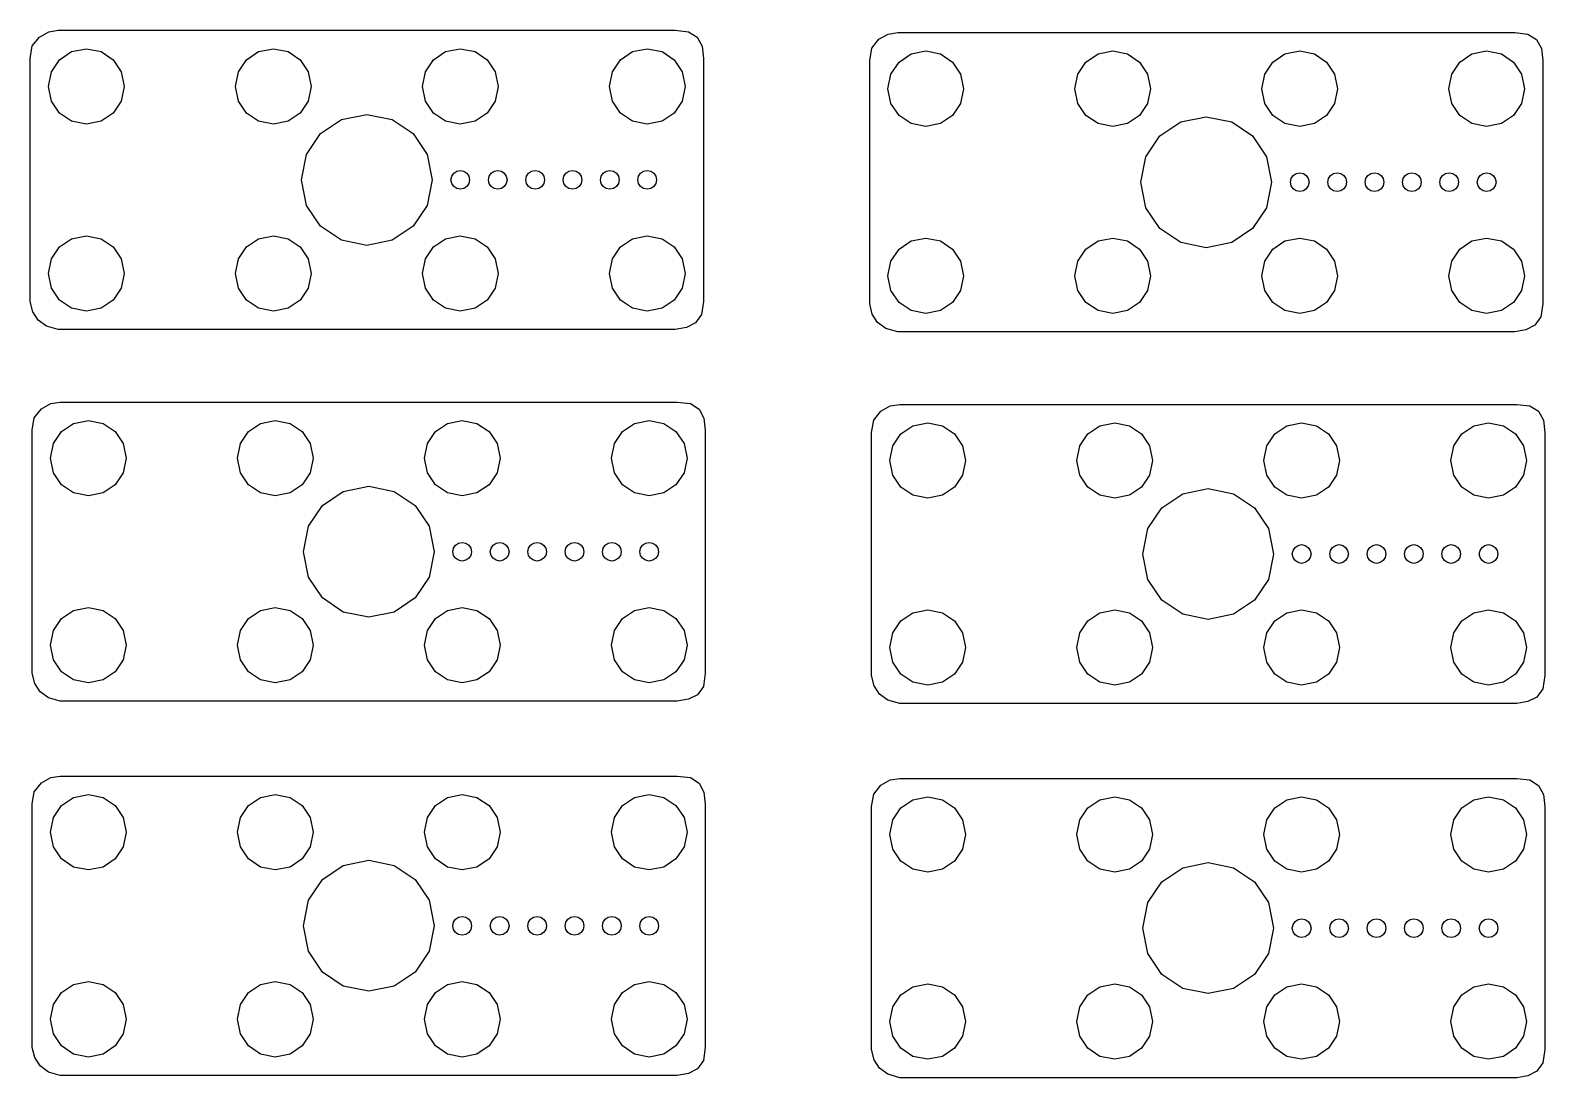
# Model space of a CAD drawing. Extents: x 0 to 450, y -1 to 305.
# Drawn here: x 2 to 83, y 195 to 251 of the extents above; entities that cross this region are included whole.
import ezdxf

# ---------------------------------------------------------------- set-up
doc = ezdxf.new("R2010")
doc.units = 0
doc.layers.add('Layer_1', color=7, linetype='CONTINUOUS')

msp = doc.modelspace()

# ---------------------------------------------------------------- linework, layer by layer
at = {"layer": 'Layer_1', "color": 7}
for points in [[(36.5, 235.000015), (3.499999, 235.000015), (2.860864, 235.181318), (2.41683, 235.505693), (2.13938, 235.95223), (1.999999, 236.500018), (1.999999, 249.500017), (2.109038, 250.163415), (2.48666, 250.640638), (2.995953, 250.92255), (3.499999, 251.000017), (36.5, 251.000017), (37.204898, 250.920191), (37.672583, 250.628119), (37.928976, 250.146995), (38, 249.500017), (38, 236.500018), (37.898493, 235.796887), (37.581157, 235.35261), (37.098241, 235.107037), (36.5, 235.000015)], [(81.39524, 234.876772), (48.395238, 234.876772), (47.756104, 235.058071), (47.312069, 235.382446), (47.034619, 235.828984), (46.895238, 236.376772), (46.895238, 249.376771), (47.004278, 250.040168), (47.381899, 250.517392), (47.891192, 250.799304), (48.395238, 250.876771), (81.39524, 250.876771), (82.100138, 250.796944), (82.567822, 250.504873), (82.824216, 250.023749), (82.89524, 249.376771), (82.89524, 236.376772), (82.793733, 235.67364), (82.476396, 235.229363), (81.99348, 234.98379), (81.39524, 234.876772)], [(7.02375, 248.000015), (6.864714, 247.21466), (6.431007, 246.57333), (5.787735, 246.140933), (5, 245.982377), (4.212265, 246.140933), (3.568992, 246.57333), (3.135286, 247.21466), (2.97625, 248.000015), (3.135286, 248.78537), (3.568992, 249.4267), (4.212265, 249.859097), (5, 250.017653), (5.787735, 249.859097), (6.431007, 249.4267), (6.864714, 248.78537), (7.02375, 248.000015)], [(17.02375, 248.000015), (16.864713, 247.21466), (16.431007, 246.57333), (15.787734, 246.140933), (15, 245.982377), (14.212265, 246.140933), (13.568992, 246.57333), (13.135286, 247.21466), (12.976249, 248.000015), (13.135286, 248.78537), (13.568992, 249.4267), (14.212265, 249.859097), (15, 250.017653), (15.787734, 249.859097), (16.431007, 249.4267), (16.864713, 248.78537), (17.02375, 248.000015)], [(27.02375, 248.000015), (26.864713, 247.21466), (26.431007, 246.57333), (25.787734, 246.140933), (24.999999, 245.982377), (24.212264, 246.140933), (23.568992, 246.57333), (23.135285, 247.21466), (22.976249, 248.000015), (23.135285, 248.78537), (23.568992, 249.4267), (24.212264, 249.859097), (24.999999, 250.017653), (25.787734, 249.859097), (26.431007, 249.4267), (26.864713, 248.78537), (27.02375, 248.000015)], [(37.023749, 248.000015), (36.864713, 247.21466), (36.431007, 246.57333), (35.787734, 246.140933), (34.999999, 245.982377), (34.212264, 246.140933), (33.568992, 246.57333), (33.135285, 247.21466), (32.976249, 248.000015), (33.135285, 248.78537), (33.568992, 249.4267), (34.212264, 249.859097), (34.999999, 250.017653), (35.787734, 249.859097), (36.431007, 249.4267), (36.864713, 248.78537), (37.023749, 248.000015)], [(51.918989, 247.87677), (51.759953, 247.091415), (51.326247, 246.450085), (50.682974, 246.017688), (49.895239, 245.859132), (49.107504, 246.017688), (48.464232, 246.450085), (48.030525, 247.091415), (47.871489, 247.87677), (48.030525, 248.662125), (48.464232, 249.303455), (49.107504, 249.735852), (49.895239, 249.894408), (50.682974, 249.735852), (51.326247, 249.303455), (51.759953, 248.662125), (51.918989, 247.87677)], [(61.918989, 247.87677), (61.759953, 247.091415), (61.326246, 246.450085), (60.682974, 246.017688), (59.895239, 245.859132), (59.107504, 246.017688), (58.464231, 246.450085), (58.030525, 247.091415), (57.871489, 247.87677), (58.030525, 248.662125), (58.464231, 249.303455), (59.107504, 249.735852), (59.895239, 249.894408), (60.682974, 249.735852), (61.326246, 249.303455), (61.759953, 248.662125), (61.918989, 247.87677)], [(71.918989, 247.87677), (71.759953, 247.091415), (71.326246, 246.450085), (70.682974, 246.017688), (69.895239, 245.859132), (69.107504, 246.017688), (68.464231, 246.450085), (68.030525, 247.091415), (67.871489, 247.87677), (68.030525, 248.662125), (68.464231, 249.303455), (69.107504, 249.735852), (69.895239, 249.894408), (70.682974, 249.735852), (71.326246, 249.303455), (71.759953, 248.662125), (71.918989, 247.87677)], [(81.918989, 247.87677), (81.759952, 247.091415), (81.326246, 246.450085), (80.682973, 246.017688), (79.895239, 245.859132), (79.107504, 246.017688), (78.464231, 246.450085), (78.030525, 247.091415), (77.871488, 247.87677), (78.030525, 248.662125), (78.464231, 249.303455), (79.107504, 249.735852), (79.895239, 249.894408), (80.682973, 249.735852), (81.326246, 249.303455), (81.759952, 248.662125), (81.918989, 247.87677)], [(7.02375, 238.000015), (6.864714, 237.21466), (6.431007, 236.57333), (5.787735, 236.140933), (5, 235.982378), (4.212265, 236.140933), (3.568992, 236.57333), (3.135286, 237.21466), (2.97625, 238.000015), (3.135286, 238.785371), (3.568992, 239.4267), (4.212265, 239.859097), (5, 240.017653), (5.787735, 239.859097), (6.431007, 239.4267), (6.864714, 238.785371), (7.02375, 238.000015)], [(17.02375, 238.000015), (16.864713, 237.21466), (16.431007, 236.57333), (15.787734, 236.140933), (15, 235.982378), (14.212265, 236.140933), (13.568992, 236.57333), (13.135286, 237.21466), (12.976249, 238.000015), (13.135286, 238.785371), (13.568992, 239.4267), (14.212265, 239.859097), (15, 240.017653), (15.787734, 239.859097), (16.431007, 239.4267), (16.864713, 238.785371), (17.02375, 238.000015)], [(27.02375, 238.000015), (26.864713, 237.21466), (26.431007, 236.57333), (25.787734, 236.140933), (24.999999, 235.982378), (24.212264, 236.140933), (23.568992, 236.57333), (23.135285, 237.21466), (22.976249, 238.000015), (23.135285, 238.785371), (23.568992, 239.4267), (24.212264, 239.859097), (24.999999, 240.017653), (25.787734, 239.859097), (26.431007, 239.4267), (26.864713, 238.785371), (27.02375, 238.000015)], [(37.023749, 238.000015), (36.864713, 237.21466), (36.431007, 236.57333), (35.787734, 236.140933), (34.999999, 235.982378), (34.212264, 236.140933), (33.568992, 236.57333), (33.135285, 237.21466), (32.976249, 238.000015), (33.135285, 238.785371), (33.568992, 239.4267), (34.212264, 239.859097), (34.999999, 240.017653), (35.787734, 239.859097), (36.431007, 239.4267), (36.864713, 238.785371), (37.023749, 238.000015)], [(51.918989, 237.87677), (51.759953, 237.091415), (51.326247, 236.450085), (50.682974, 236.017688), (49.895239, 235.859132), (49.107504, 236.017688), (48.464232, 236.450085), (48.030525, 237.091415), (47.871489, 237.87677), (48.030525, 238.662125), (48.464232, 239.303455), (49.107504, 239.735852), (49.895239, 239.894408), (50.682974, 239.735852), (51.326247, 239.303455), (51.759953, 238.662125), (51.918989, 237.87677)], [(61.918989, 237.87677), (61.759953, 237.091415), (61.326246, 236.450085), (60.682974, 236.017688), (59.895239, 235.859132), (59.107504, 236.017688), (58.464231, 236.450085), (58.030525, 237.091415), (57.871489, 237.87677), (58.030525, 238.662125), (58.464231, 239.303455), (59.107504, 239.735852), (59.895239, 239.894408), (60.682974, 239.735852), (61.326246, 239.303455), (61.759953, 238.662125), (61.918989, 237.87677)], [(71.918989, 237.87677), (71.759953, 237.091415), (71.326246, 236.450085), (70.682974, 236.017688), (69.895239, 235.859132), (69.107504, 236.017688), (68.464231, 236.450085), (68.030525, 237.091415), (67.871489, 237.87677), (68.030525, 238.662125), (68.464231, 239.303455), (69.107504, 239.735852), (69.895239, 239.894408), (70.682974, 239.735852), (71.326246, 239.303455), (71.759953, 238.662125), (71.918989, 237.87677)], [(81.918989, 237.87677), (81.759952, 237.091415), (81.326246, 236.450085), (80.682973, 236.017688), (79.895239, 235.859132), (79.107504, 236.017688), (78.464231, 236.450085), (78.030525, 237.091415), (77.871488, 237.87677), (78.030525, 238.662125), (78.464231, 239.303455), (79.107504, 239.735852), (79.895239, 239.894408), (80.682973, 239.735852), (81.326246, 239.303455), (81.759952, 238.662125), (81.918989, 237.87677)], [(36.604761, 215.123234), (3.60476, 215.123234), (2.965625, 215.304534), (2.521591, 215.628909), (2.244141, 216.075446), (2.10476, 216.623234), (2.10476, 229.623233), (2.213799, 230.286631), (2.591421, 230.763854), (3.100713, 231.045766), (3.60476, 231.123233), (36.604761, 231.123233), (37.309659, 231.043407), (37.777344, 230.751335), (38.033737, 230.270211), (38.104761, 229.623233), (38.104761, 216.623234), (38.003254, 215.920103), (37.685918, 215.475826), (37.203002, 215.230253), (36.604761, 215.123234)], [(81.500001, 215.000016), (48.499999, 215.000016), (47.860864, 215.181315), (47.41683, 215.50569), (47.13938, 215.952228), (46.999999, 216.500016), (46.999999, 229.500015), (47.109039, 230.163412), (47.48666, 230.640636), (47.995953, 230.922548), (48.499999, 231.000015), (81.500001, 231.000015), (82.204899, 230.920188), (82.672583, 230.628117), (82.928976, 230.146993), (83.000001, 229.500015), (83.000001, 216.500016), (82.898494, 215.796884), (82.581157, 215.352607), (82.098241, 215.107035), (81.500001, 215.000016)], [(7.128511, 228.123233), (6.969475, 227.337877), (6.535768, 226.696548), (5.892496, 226.264151), (5.104761, 226.105595), (4.317026, 226.264151), (3.673753, 226.696548), (3.240047, 227.337877), (3.08101, 228.123233), (3.240047, 228.908588), (3.673753, 229.549918), (4.317026, 229.982315), (5.104761, 230.14087), (5.892496, 229.982315), (6.535768, 229.549918), (6.969475, 228.908588), (7.128511, 228.123233)], [(17.128511, 228.123233), (16.969474, 227.337877), (16.535768, 226.696548), (15.892495, 226.264151), (15.10476, 226.105595), (14.317025, 226.264151), (13.673753, 226.696548), (13.240047, 227.337877), (13.08101, 228.123233), (13.240047, 228.908588), (13.673753, 229.549918), (14.317026, 229.982315), (15.10476, 230.14087), (15.892495, 229.982315), (16.535768, 229.549918), (16.969474, 228.908588), (17.128511, 228.123233)], [(27.12851, 228.123233), (26.969474, 227.337877), (26.535768, 226.696548), (25.892495, 226.264151), (25.10476, 226.105595), (24.317025, 226.264151), (23.673753, 226.696548), (23.240046, 227.337877), (23.08101, 228.123233), (23.240046, 228.908588), (23.673753, 229.549918), (24.317025, 229.982315), (25.10476, 230.14087), (25.892495, 229.982315), (26.535768, 229.549918), (26.969474, 228.908588), (27.12851, 228.123233)], [(37.12851, 228.123233), (36.969474, 227.337877), (36.535767, 226.696548), (35.892495, 226.264151), (35.10476, 226.105595), (34.317025, 226.264151), (33.673752, 226.696548), (33.240046, 227.337877), (33.08101, 228.123233), (33.240046, 228.908588), (33.673752, 229.549918), (34.317025, 229.982315), (35.10476, 230.14087), (35.892495, 229.982315), (36.535767, 229.549918), (36.969474, 228.908588), (37.12851, 228.123233)], [(52.02375, 228.000014), (51.864714, 227.214659), (51.431008, 226.573329), (50.787735, 226.140932), (50, 225.982377), (49.212265, 226.140932), (48.568993, 226.573329), (48.135286, 227.214659), (47.97625, 228.000014), (48.135286, 228.78537), (48.568993, 229.426699), (49.212265, 229.859097), (50, 230.017652), (50.787735, 229.859097), (51.431008, 229.426699), (51.864714, 228.78537), (52.02375, 228.000014)], [(62.02375, 228.000014), (61.864714, 227.214659), (61.431007, 226.573329), (60.787735, 226.140932), (60, 225.982377), (59.212265, 226.140932), (58.568992, 226.573329), (58.135286, 227.214659), (57.97625, 228.000014), (58.135286, 228.78537), (58.568992, 229.426699), (59.212265, 229.859097), (60, 230.017652), (60.787735, 229.859097), (61.431007, 229.426699), (61.864714, 228.78537), (62.02375, 228.000014)], [(72.02375, 228.000014), (71.864714, 227.214659), (71.431007, 226.573329), (70.787735, 226.140932), (70, 225.982377), (69.212265, 226.140932), (68.568992, 226.573329), (68.135286, 227.214659), (67.976249, 228.000014), (68.135286, 228.78537), (68.568992, 229.426699), (69.212265, 229.859097), (70, 230.017652), (70.787735, 229.859097), (71.431007, 229.426699), (71.864714, 228.78537), (72.02375, 228.000014)], [(82.02375, 228.000014), (81.864713, 227.214659), (81.431007, 226.573329), (80.787734, 226.140932), (79.999999, 225.982377), (79.212265, 226.140932), (78.568992, 226.573329), (78.135285, 227.214659), (77.976249, 228.000014), (78.135285, 228.78537), (78.568992, 229.426699), (79.212265, 229.859097), (79.999999, 230.017652), (80.787734, 229.859097), (81.431007, 229.426699), (81.864713, 228.78537), (82.02375, 228.000014)], [(7.128511, 218.123233), (6.969475, 217.337878), (6.535768, 216.696548), (5.892496, 216.264151), (5.104761, 216.105595), (4.317026, 216.264151), (3.673753, 216.696548), (3.240047, 217.337878), (3.08101, 218.123233), (3.240047, 218.908588), (3.673753, 219.549918), (4.317026, 219.982315), (5.104761, 220.140871), (5.892496, 219.982315), (6.535768, 219.549918), (6.969475, 218.908588), (7.128511, 218.123233)], [(17.128511, 218.123233), (16.969474, 217.337878), (16.535768, 216.696548), (15.892495, 216.264151), (15.10476, 216.105595), (14.317025, 216.264151), (13.673753, 216.696548), (13.240047, 217.337878), (13.08101, 218.123233), (13.240047, 218.908588), (13.673753, 219.549918), (14.317026, 219.982315), (15.10476, 220.140871), (15.892495, 219.982315), (16.535768, 219.549918), (16.969474, 218.908588), (17.128511, 218.123233)], [(27.12851, 218.123233), (26.969474, 217.337878), (26.535768, 216.696548), (25.892495, 216.264151), (25.10476, 216.105595), (24.317025, 216.264151), (23.673753, 216.696548), (23.240046, 217.337878), (23.08101, 218.123233), (23.240046, 218.908588), (23.673753, 219.549918), (24.317025, 219.982315), (25.10476, 220.140871), (25.892495, 219.982315), (26.535768, 219.549918), (26.969474, 218.908588), (27.12851, 218.123233)], [(37.12851, 218.123233), (36.969474, 217.337878), (36.535767, 216.696548), (35.892495, 216.264151), (35.10476, 216.105595), (34.317025, 216.264151), (33.673752, 216.696548), (33.240046, 217.337878), (33.08101, 218.123233), (33.240046, 218.908588), (33.673752, 219.549918), (34.317025, 219.982315), (35.10476, 220.140871), (35.892495, 219.982315), (36.535767, 219.549918), (36.969474, 218.908588), (37.12851, 218.123233)], [(52.02375, 218.000015), (51.864714, 217.214659), (51.431008, 216.57333), (50.787735, 216.140933), (50, 215.982377), (49.212265, 216.140933), (48.568993, 216.57333), (48.135286, 217.214659), (47.97625, 218.000015), (48.135286, 218.78537), (48.568993, 219.4267), (49.212265, 219.859097), (50, 220.017652), (50.787735, 219.859097), (51.431008, 219.4267), (51.864714, 218.78537), (52.02375, 218.000015)], [(62.02375, 218.000015), (61.864714, 217.214659), (61.431007, 216.57333), (60.787735, 216.140933), (60, 215.982377), (59.212265, 216.140933), (58.568992, 216.57333), (58.135286, 217.214659), (57.97625, 218.000015), (58.135286, 218.78537), (58.568992, 219.4267), (59.212265, 219.859097), (60, 220.017652), (60.787735, 219.859097), (61.431007, 219.4267), (61.864714, 218.78537), (62.02375, 218.000015)], [(72.02375, 218.000015), (71.864714, 217.214659), (71.431007, 216.57333), (70.787735, 216.140933), (70, 215.982377), (69.212265, 216.140933), (68.568992, 216.57333), (68.135286, 217.214659), (67.976249, 218.000015), (68.135286, 218.78537), (68.568992, 219.4267), (69.212265, 219.859097), (70, 220.017652), (70.787735, 219.859097), (71.431007, 219.4267), (71.864714, 218.78537), (72.02375, 218.000015)], [(82.02375, 218.000015), (81.864713, 217.214659), (81.431007, 216.57333), (80.787734, 216.140933), (79.999999, 215.982377), (79.212265, 216.140933), (78.568992, 216.57333), (78.135285, 217.214659), (77.976249, 218.000015), (78.135285, 218.78537), (78.568992, 219.4267), (79.212265, 219.859097), (79.999999, 220.017652), (80.787734, 219.859097), (81.431007, 219.4267), (81.864713, 218.78537), (82.02375, 218.000015)], [(36.604761, 195.123263), (3.60476, 195.123263), (2.965625, 195.304562), (2.521591, 195.628937), (2.244141, 196.075475), (2.10476, 196.623263), (2.10476, 209.623262), (2.213799, 210.286659), (2.591421, 210.763883), (3.100713, 211.045795), (3.60476, 211.123262), (36.604761, 211.123262), (37.309659, 211.043435), (37.777344, 210.751364), (38.033737, 210.27024), (38.104761, 209.623262), (38.104761, 196.623263), (38.003254, 195.920131), (37.685918, 195.475854), (37.203002, 195.230282), (36.604761, 195.123263)], [(81.500001, 195.000016), (48.499999, 195.000016), (47.860864, 195.181316), (47.41683, 195.505691), (47.13938, 195.952229), (46.999999, 196.500016), (46.999999, 209.500016), (47.109039, 210.163413), (47.48666, 210.640636), (47.995953, 210.922548), (48.499999, 211.000015), (81.500001, 211.000015), (82.204899, 210.920189), (82.672583, 210.628117), (82.928976, 210.146993), (83.000001, 209.500016), (83.000001, 196.500016), (82.898494, 195.796885), (82.581157, 195.352608), (82.098241, 195.107035), (81.500001, 195.000016)], [(7.128511, 208.123261), (6.969475, 207.337906), (6.535768, 206.696576), (5.892496, 206.264179), (5.104761, 206.105623), (4.317026, 206.264179), (3.673753, 206.696576), (3.240047, 207.337906), (3.08101, 208.123261), (3.240047, 208.908616), (3.673753, 209.549946), (4.317026, 209.982343), (5.104761, 210.140899), (5.892496, 209.982343), (6.535768, 209.549946), (6.969475, 208.908616), (7.128511, 208.123261)], [(17.128511, 208.123261), (16.969474, 207.337906), (16.535768, 206.696576), (15.892495, 206.264179), (15.10476, 206.105623), (14.317025, 206.264179), (13.673753, 206.696576), (13.240047, 207.337906), (13.08101, 208.123261), (13.240047, 208.908616), (13.673753, 209.549946), (14.317026, 209.982343), (15.10476, 210.140899), (15.892495, 209.982343), (16.535768, 209.549946), (16.969474, 208.908616), (17.128511, 208.123261)], [(27.12851, 208.123261), (26.969474, 207.337906), (26.535768, 206.696576), (25.892495, 206.264179), (25.10476, 206.105623), (24.317025, 206.264179), (23.673753, 206.696576), (23.240046, 207.337906), (23.08101, 208.123261), (23.240046, 208.908616), (23.673753, 209.549946), (24.317025, 209.982343), (25.10476, 210.140899), (25.892495, 209.982343), (26.535768, 209.549946), (26.969474, 208.908616), (27.12851, 208.123261)], [(37.12851, 208.123261), (36.969474, 207.337906), (36.535767, 206.696576), (35.892495, 206.264179), (35.10476, 206.105623), (34.317025, 206.264179), (33.673752, 206.696576), (33.240046, 207.337906), (33.08101, 208.123261), (33.240046, 208.908616), (33.673752, 209.549946), (34.317025, 209.982343), (35.10476, 210.140899), (35.892495, 209.982343), (36.535767, 209.549946), (36.969474, 208.908616), (37.12851, 208.123261)], [(52.02375, 208.000014), (51.864714, 207.214659), (51.431008, 206.573329), (50.787735, 206.140932), (50, 205.982377), (49.212265, 206.140932), (48.568993, 206.573329), (48.135286, 207.214659), (47.97625, 208.000014), (48.135286, 208.78537), (48.568993, 209.426699), (49.212265, 209.859096), (50, 210.017652), (50.787735, 209.859096), (51.431008, 209.426699), (51.864714, 208.78537), (52.02375, 208.000014)], [(62.02375, 208.000014), (61.864714, 207.214659), (61.431007, 206.573329), (60.787735, 206.140932), (60, 205.982377), (59.212265, 206.140932), (58.568992, 206.573329), (58.135286, 207.214659), (57.97625, 208.000014), (58.135286, 208.78537), (58.568992, 209.426699), (59.212265, 209.859096), (60, 210.017652), (60.787735, 209.859096), (61.431007, 209.426699), (61.864714, 208.78537), (62.02375, 208.000014)], [(72.02375, 208.000014), (71.864714, 207.214659), (71.431007, 206.573329), (70.787735, 206.140932), (70, 205.982377), (69.212265, 206.140932), (68.568992, 206.573329), (68.135286, 207.214659), (67.976249, 208.000014), (68.135286, 208.78537), (68.568992, 209.426699), (69.212265, 209.859096), (70, 210.017652), (70.787735, 209.859096), (71.431007, 209.426699), (71.864714, 208.78537), (72.02375, 208.000014)], [(82.02375, 208.000014), (81.864713, 207.214659), (81.431007, 206.573329), (80.787734, 206.140932), (79.999999, 205.982377), (79.212265, 206.140932), (78.568992, 206.573329), (78.135285, 207.214659), (77.976249, 208.000014), (78.135285, 208.78537), (78.568992, 209.426699), (79.212265, 209.859096), (79.999999, 210.017652), (80.787734, 209.859096), (81.431007, 209.426699), (81.864713, 208.78537), (82.02375, 208.000014)], [(7.128511, 198.123261), (6.969475, 197.337906), (6.535768, 196.696576), (5.892496, 196.264179), (5.104761, 196.105623), (4.317026, 196.264179), (3.673753, 196.696576), (3.240047, 197.337906), (3.08101, 198.123261), (3.240047, 198.908616), (3.673753, 199.549946), (4.317026, 199.982343), (5.104761, 200.140899), (5.892496, 199.982343), (6.535768, 199.549946), (6.969475, 198.908616), (7.128511, 198.123261)], [(17.128511, 198.123261), (16.969474, 197.337906), (16.535768, 196.696576), (15.892495, 196.264179), (15.10476, 196.105623), (14.317025, 196.264179), (13.673753, 196.696576), (13.240047, 197.337906), (13.08101, 198.123261), (13.240047, 198.908616), (13.673753, 199.549946), (14.317026, 199.982343), (15.10476, 200.140899), (15.892495, 199.982343), (16.535768, 199.549946), (16.969474, 198.908616), (17.128511, 198.123261)], [(27.12851, 198.123261), (26.969474, 197.337906), (26.535768, 196.696576), (25.892495, 196.264179), (25.10476, 196.105623), (24.317025, 196.264179), (23.673753, 196.696576), (23.240046, 197.337906), (23.08101, 198.123261), (23.240046, 198.908616), (23.673753, 199.549946), (24.317025, 199.982343), (25.10476, 200.140899), (25.892495, 199.982343), (26.535768, 199.549946), (26.969474, 198.908616), (27.12851, 198.123261)], [(37.12851, 198.123261), (36.969474, 197.337906), (36.535767, 196.696576), (35.892495, 196.264179), (35.10476, 196.105623), (34.317025, 196.264179), (33.673752, 196.696576), (33.240046, 197.337906), (33.08101, 198.123261), (33.240046, 198.908616), (33.673752, 199.549946), (34.317025, 199.982343), (35.10476, 200.140899), (35.892495, 199.982343), (36.535767, 199.549946), (36.969474, 198.908616), (37.12851, 198.123261)], [(52.02375, 198.000015), (51.864714, 197.214659), (51.431008, 196.57333), (50.787735, 196.140933), (50, 195.982377), (49.212265, 196.140933), (48.568993, 196.57333), (48.135286, 197.214659), (47.97625, 198.000015), (48.135286, 198.78537), (48.568993, 199.4267), (49.212265, 199.859097), (50, 200.017652), (50.787735, 199.859097), (51.431008, 199.4267), (51.864714, 198.78537), (52.02375, 198.000015)], [(62.02375, 198.000015), (61.864714, 197.214659), (61.431007, 196.57333), (60.787735, 196.140933), (60, 195.982377), (59.212265, 196.140933), (58.568992, 196.57333), (58.135286, 197.214659), (57.97625, 198.000015), (58.135286, 198.78537), (58.568992, 199.4267), (59.212265, 199.859097), (60, 200.017652), (60.787735, 199.859097), (61.431007, 199.4267), (61.864714, 198.78537), (62.02375, 198.000015)], [(72.02375, 198.000015), (71.864714, 197.214659), (71.431007, 196.57333), (70.787735, 196.140933), (70, 195.982377), (69.212265, 196.140933), (68.568992, 196.57333), (68.135286, 197.214659), (67.976249, 198.000015), (68.135286, 198.78537), (68.568992, 199.4267), (69.212265, 199.859097), (70, 200.017652), (70.787735, 199.859097), (71.431007, 199.4267), (71.864714, 198.78537), (72.02375, 198.000015)], [(82.02375, 198.000015), (81.864713, 197.214659), (81.431007, 196.57333), (80.787734, 196.140933), (79.999999, 195.982377), (79.212265, 196.140933), (78.568992, 196.57333), (78.135285, 197.214659), (77.976249, 198.000015), (78.135285, 198.78537), (78.568992, 199.4267), (79.212265, 199.859097), (79.999999, 200.017652), (80.787734, 199.859097), (81.431007, 199.4267), (81.864713, 198.78537), (82.02375, 198.000015)]]:
    msp.add_lwpolyline(points, dxfattribs=at)
at = {"layer": 'Layer_1', "color": 1}
for points in [[(23.499998, 243.000016), (23.224951, 241.637658), (22.474872, 240.525141), (21.362356, 239.775062), (19.999999, 239.500016), (18.63764, 239.775062), (17.525124, 240.525141), (16.775045, 241.637658), (16.499998, 243.000016), (16.775045, 244.362373), (17.525124, 245.47489), (18.63764, 246.224969), (19.999999, 246.500015), (21.362356, 246.224969), (22.474872, 245.47489), (23.224951, 244.362373), (23.499998, 243.000016)], [(68.395237, 242.876771), (68.120191, 241.514412), (67.370112, 240.401896), (66.257595, 239.651817), (64.895238, 239.37677), (63.532879, 239.651817), (62.420363, 240.401896), (61.670284, 241.514412), (61.395238, 242.876771), (61.670284, 244.239128), (62.420363, 245.351644), (63.532879, 246.101723), (64.895238, 246.37677), (66.257595, 246.101723), (67.370112, 245.351644), (68.120191, 244.239128), (68.395237, 242.876771)], [(25.499998, 243.00002), (25.460705, 242.805397), (25.353551, 242.646466), (25.19462, 242.539312), (24.999998, 242.50002), (24.805375, 242.539312), (24.646444, 242.646466), (24.53929, 242.805397), (24.499998, 243.00002), (24.53929, 243.194642), (24.646444, 243.353573), (24.805375, 243.460727), (24.999998, 243.50002), (25.19462, 243.460727), (25.353551, 243.353573), (25.460705, 243.194642), (25.499998, 243.00002)], [(27.499999, 243.00002), (27.460707, 242.805397), (27.353553, 242.646466), (27.194622, 242.539312), (27, 242.50002), (26.805377, 242.539312), (26.646446, 242.646466), (26.539292, 242.805397), (26.499999, 243.00002), (26.539292, 243.194642), (26.646446, 243.353573), (26.805377, 243.460727), (27, 243.50002), (27.194622, 243.460727), (27.353553, 243.353573), (27.460707, 243.194642), (27.499999, 243.00002)], [(29.499998, 243.00002), (29.460706, 242.805397), (29.353552, 242.646466), (29.194621, 242.539312), (28.999998, 242.50002), (28.805376, 242.539312), (28.646445, 242.646466), (28.539291, 242.805397), (28.499998, 243.00002), (28.539291, 243.194642), (28.646445, 243.353573), (28.805376, 243.460727), (28.999998, 243.50002), (29.194621, 243.460727), (29.353552, 243.353573), (29.460706, 243.194642), (29.499998, 243.00002)], [(31.5, 243.00002), (31.460708, 242.805397), (31.353553, 242.646466), (31.194623, 242.539312), (31, 242.50002), (30.805377, 242.539312), (30.646446, 242.646466), (30.539292, 242.805397), (30.5, 243.00002), (30.539292, 243.194642), (30.646446, 243.353573), (30.805377, 243.460727), (31, 243.50002), (31.194623, 243.460727), (31.353553, 243.353573), (31.460708, 243.194642), (31.5, 243.00002)], [(33.499999, 243.00002), (33.460706, 242.805397), (33.353552, 242.646466), (33.194621, 242.539312), (32.999999, 242.50002), (32.805376, 242.539312), (32.646445, 242.646466), (32.539291, 242.805397), (32.499999, 243.00002), (32.539291, 243.194642), (32.646445, 243.353573), (32.805376, 243.460727), (32.999999, 243.50002), (33.194621, 243.460727), (33.353552, 243.353573), (33.460706, 243.194642), (33.499999, 243.00002)], [(35.5, 243.00002), (35.460708, 242.805397), (35.353554, 242.646466), (35.194623, 242.539312), (35.000001, 242.50002), (34.805378, 242.539312), (34.646447, 242.646466), (34.539293, 242.805397), (34.5, 243.00002), (34.539293, 243.194642), (34.646447, 243.353573), (34.805378, 243.460727), (35.000001, 243.50002), (35.194623, 243.460727), (35.353554, 243.353573), (35.460708, 243.194642), (35.5, 243.00002)], [(70.395237, 242.876773), (70.355945, 242.682151), (70.248791, 242.52322), (70.08986, 242.416066), (69.895237, 242.376773), (69.700615, 242.416066), (69.541684, 242.52322), (69.43453, 242.682151), (69.395237, 242.876773), (69.43453, 243.071396), (69.541684, 243.230327), (69.700615, 243.337481), (69.895237, 243.376773), (70.08986, 243.337481), (70.248791, 243.230327), (70.355945, 243.071396), (70.395237, 242.876773)], [(72.395239, 242.876773), (72.355947, 242.682151), (72.248792, 242.52322), (72.089861, 242.416066), (71.895239, 242.376773), (71.700616, 242.416066), (71.541685, 242.52322), (71.434531, 242.682151), (71.395239, 242.876773), (71.434531, 243.071396), (71.541685, 243.230327), (71.700616, 243.337481), (71.895239, 243.376773), (72.089861, 243.337481), (72.248792, 243.230327), (72.355947, 243.071396), (72.395239, 242.876773)], [(74.395238, 242.876773), (74.355945, 242.682151), (74.248791, 242.52322), (74.08986, 242.416066), (73.895238, 242.376773), (73.700615, 242.416066), (73.541684, 242.52322), (73.43453, 242.682151), (73.395238, 242.876773), (73.43453, 243.071396), (73.541684, 243.230327), (73.700615, 243.337481), (73.895238, 243.376773), (74.08986, 243.337481), (74.248791, 243.230327), (74.355945, 243.071396), (74.395238, 242.876773)], [(76.395239, 242.876773), (76.355947, 242.682151), (76.248793, 242.52322), (76.089862, 242.416066), (75.89524, 242.376773), (75.700617, 242.416066), (75.541686, 242.52322), (75.434532, 242.682151), (75.395239, 242.876773), (75.434532, 243.071396), (75.541686, 243.230327), (75.700617, 243.337481), (75.89524, 243.376773), (76.089862, 243.337481), (76.248793, 243.230327), (76.355947, 243.071396), (76.395239, 242.876773)], [(78.395238, 242.876773), (78.355946, 242.682151), (78.248792, 242.52322), (78.089861, 242.416066), (77.895238, 242.376773), (77.700616, 242.416066), (77.541685, 242.52322), (77.434531, 242.682151), (77.395238, 242.876773), (77.434531, 243.071396), (77.541685, 243.230327), (77.700616, 243.337481), (77.895238, 243.376773), (78.089861, 243.337481), (78.248792, 243.230327), (78.355946, 243.071396), (78.395238, 242.876773)], [(80.39524, 242.876773), (80.355947, 242.682151), (80.248793, 242.52322), (80.089862, 242.416066), (79.89524, 242.376773), (79.700617, 242.416066), (79.541686, 242.52322), (79.434532, 242.682151), (79.39524, 242.876773), (79.434532, 243.071396), (79.541686, 243.230327), (79.700617, 243.337481), (79.89524, 243.376773), (80.089862, 243.337481), (80.248793, 243.230327), (80.355947, 243.071396), (80.39524, 242.876773)], [(23.604759, 223.123234), (23.329712, 221.760875), (22.579633, 220.648359), (21.467117, 219.89828), (20.10476, 219.623233), (18.742401, 219.89828), (17.629885, 220.648359), (16.879806, 221.760875), (16.604759, 223.123234), (16.879806, 224.485591), (17.629885, 225.598107), (18.742401, 226.348186), (20.10476, 226.623233), (21.467117, 226.348186), (22.579633, 225.598107), (23.329712, 224.485591), (23.604759, 223.123234)], [(68.499998, 223.000016), (68.224951, 221.637657), (67.474873, 220.52514), (66.362356, 219.775061), (64.999999, 219.500015), (63.63764, 219.775061), (62.525124, 220.52514), (61.775045, 221.637657), (61.499998, 223.000016), (61.775045, 224.362372), (62.525124, 225.474889), (63.63764, 226.224968), (64.999999, 226.500014), (66.362356, 226.224968), (67.474873, 225.474889), (68.224951, 224.362372), (68.499998, 223.000016)], [(25.604759, 223.123236), (25.565466, 222.928613), (25.458312, 222.769682), (25.299381, 222.662528), (25.104759, 222.623236), (24.910136, 222.662528), (24.751205, 222.769682), (24.644051, 222.928613), (24.604759, 223.123236), (24.644051, 223.317858), (24.751205, 223.476789), (24.910136, 223.583943), (25.104759, 223.623235), (25.299381, 223.583943), (25.458312, 223.476789), (25.565466, 223.317858), (25.604759, 223.123236)], [(27.60476, 223.123236), (27.565468, 222.928613), (27.458314, 222.769682), (27.299383, 222.662528), (27.104761, 222.623236), (26.910138, 222.662528), (26.751207, 222.769682), (26.644053, 222.928613), (26.60476, 223.123236), (26.644053, 223.317858), (26.751207, 223.476789), (26.910138, 223.583943), (27.104761, 223.623235), (27.299383, 223.583943), (27.458314, 223.476789), (27.565468, 223.317858), (27.60476, 223.123236)], [(29.604759, 223.123236), (29.565467, 222.928613), (29.458313, 222.769682), (29.299382, 222.662528), (29.104759, 222.623236), (28.910137, 222.662528), (28.751206, 222.769682), (28.644052, 222.928613), (28.604759, 223.123236), (28.644052, 223.317858), (28.751206, 223.476789), (28.910137, 223.583943), (29.104759, 223.623235), (29.299382, 223.583943), (29.458313, 223.476789), (29.565467, 223.317858), (29.604759, 223.123236)], [(31.604761, 223.123236), (31.565468, 222.928613), (31.458314, 222.769682), (31.299383, 222.662528), (31.104761, 222.623236), (30.910138, 222.662528), (30.751207, 222.769682), (30.644053, 222.928613), (30.604761, 223.123236), (30.644053, 223.317858), (30.751207, 223.476789), (30.910138, 223.583943), (31.104761, 223.623235), (31.299383, 223.583943), (31.458314, 223.476789), (31.565468, 223.317858), (31.604761, 223.123236)], [(33.60476, 223.123236), (33.565467, 222.928613), (33.458313, 222.769682), (33.299382, 222.662528), (33.10476, 222.623236), (32.910137, 222.662528), (32.751206, 222.769682), (32.644052, 222.928613), (32.60476, 223.123236), (32.644052, 223.317858), (32.751206, 223.476789), (32.910137, 223.583943), (33.10476, 223.623235), (33.299382, 223.583943), (33.458313, 223.476789), (33.565467, 223.317858), (33.60476, 223.123236)], [(35.604761, 223.123236), (35.565469, 222.928613), (35.458315, 222.769682), (35.299384, 222.662528), (35.104761, 222.623236), (34.910139, 222.662528), (34.751208, 222.769682), (34.644054, 222.928613), (34.604761, 223.123236), (34.644054, 223.317858), (34.751208, 223.476789), (34.910139, 223.583943), (35.104761, 223.623235), (35.299384, 223.583943), (35.458315, 223.476789), (35.565469, 223.317858), (35.604761, 223.123236)], [(70.499998, 223.000017), (70.460706, 222.805395), (70.353552, 222.646464), (70.194621, 222.53931), (69.999998, 222.500017), (69.805376, 222.53931), (69.646445, 222.646464), (69.539291, 222.805395), (69.499998, 223.000017), (69.539291, 223.19464), (69.646445, 223.353571), (69.805376, 223.460725), (69.999998, 223.500017), (70.194621, 223.460725), (70.353552, 223.353571), (70.460706, 223.19464), (70.499998, 223.000017)], [(72.5, 223.000017), (72.460707, 222.805395), (72.353553, 222.646464), (72.194622, 222.53931), (72, 222.500017), (71.805377, 222.53931), (71.646446, 222.646464), (71.539292, 222.805395), (71.5, 223.000017), (71.539292, 223.19464), (71.646446, 223.353571), (71.805377, 223.460725), (72, 223.500017), (72.194622, 223.460725), (72.353553, 223.353571), (72.460707, 223.19464), (72.5, 223.000017)], [(74.499999, 223.000017), (74.460706, 222.805395), (74.353552, 222.646464), (74.194621, 222.53931), (73.999999, 222.500017), (73.805376, 222.53931), (73.646445, 222.646464), (73.539291, 222.805395), (73.499999, 223.000017), (73.539291, 223.19464), (73.646445, 223.353571), (73.805376, 223.460725), (73.999999, 223.500017), (74.194621, 223.460725), (74.353552, 223.353571), (74.460706, 223.19464), (74.499999, 223.000017)], [(76.5, 223.000017), (76.460708, 222.805395), (76.353554, 222.646464), (76.194623, 222.53931), (76, 222.500017), (75.805378, 222.53931), (75.646447, 222.646464), (75.539293, 222.805395), (75.5, 223.000017), (75.539293, 223.19464), (75.646447, 223.353571), (75.805378, 223.460725), (76, 223.500017), (76.194623, 223.460725), (76.353554, 223.353571), (76.460708, 223.19464), (76.5, 223.000017)], [(78.499999, 223.000017), (78.460707, 222.805395), (78.353553, 222.646464), (78.194622, 222.53931), (77.999999, 222.500017), (77.805377, 222.53931), (77.646446, 222.646464), (77.539291, 222.805395), (77.499999, 223.000017), (77.539291, 223.19464), (77.646446, 223.353571), (77.805377, 223.460725), (77.999999, 223.500017), (78.194622, 223.460725), (78.353553, 223.353571), (78.460707, 223.19464), (78.499999, 223.000017)], [(80.500001, 223.000017), (80.460708, 222.805395), (80.353554, 222.646464), (80.194623, 222.53931), (80.000001, 222.500017), (79.805378, 222.53931), (79.646447, 222.646464), (79.539293, 222.805395), (79.500001, 223.000017), (79.539293, 223.19464), (79.646447, 223.353571), (79.805378, 223.460725), (80.000001, 223.500017), (80.194623, 223.460725), (80.353554, 223.353571), (80.460708, 223.19464), (80.500001, 223.000017)], [(23.604759, 203.123262), (23.329712, 201.760904), (22.579633, 200.648387), (21.467117, 199.898308), (20.10476, 199.623262), (18.742401, 199.898308), (17.629885, 200.648387), (16.879806, 201.760904), (16.604759, 203.123262), (16.879806, 204.485619), (17.629885, 205.598136), (18.742401, 206.348215), (20.10476, 206.623261), (21.467117, 206.348215), (22.579633, 205.598136), (23.329712, 204.485619), (23.604759, 203.123262)], [(68.499998, 203.000016), (68.224951, 201.637657), (67.474873, 200.525141), (66.362356, 199.775062), (64.999999, 199.500015), (63.63764, 199.775062), (62.525124, 200.525141), (61.775045, 201.637657), (61.499998, 203.000016), (61.775045, 204.362373), (62.525124, 205.474889), (63.63764, 206.224968), (64.999999, 206.500015), (66.362356, 206.224968), (67.474873, 205.474889), (68.224951, 204.362373), (68.499998, 203.000016)], [(25.604759, 203.123264), (25.565466, 202.928642), (25.458312, 202.769711), (25.299381, 202.662557), (25.104759, 202.623264), (24.910136, 202.662557), (24.751205, 202.769711), (24.644051, 202.928642), (24.604759, 203.123264), (24.644051, 203.317887), (24.751205, 203.476818), (24.910136, 203.583972), (25.104759, 203.623264), (25.299381, 203.583972), (25.458312, 203.476818), (25.565466, 203.317887), (25.604759, 203.123264)], [(27.60476, 203.123264), (27.565468, 202.928642), (27.458314, 202.769711), (27.299383, 202.662557), (27.104761, 202.623264), (26.910138, 202.662557), (26.751207, 202.769711), (26.644053, 202.928642), (26.60476, 203.123264), (26.644053, 203.317887), (26.751207, 203.476818), (26.910138, 203.583972), (27.104761, 203.623264), (27.299383, 203.583972), (27.458314, 203.476818), (27.565468, 203.317887), (27.60476, 203.123264)], [(29.604759, 203.123264), (29.565467, 202.928642), (29.458313, 202.769711), (29.299382, 202.662557), (29.104759, 202.623264), (28.910137, 202.662557), (28.751206, 202.769711), (28.644052, 202.928642), (28.604759, 203.123264), (28.644052, 203.317887), (28.751206, 203.476818), (28.910137, 203.583972), (29.104759, 203.623264), (29.299382, 203.583972), (29.458313, 203.476818), (29.565467, 203.317887), (29.604759, 203.123264)], [(31.604761, 203.123264), (31.565468, 202.928642), (31.458314, 202.769711), (31.299383, 202.662557), (31.104761, 202.623264), (30.910138, 202.662557), (30.751207, 202.769711), (30.644053, 202.928642), (30.604761, 203.123264), (30.644053, 203.317887), (30.751207, 203.476818), (30.910138, 203.583972), (31.104761, 203.623264), (31.299383, 203.583972), (31.458314, 203.476818), (31.565468, 203.317887), (31.604761, 203.123264)], [(33.60476, 203.123264), (33.565467, 202.928642), (33.458313, 202.769711), (33.299382, 202.662557), (33.10476, 202.623264), (32.910137, 202.662557), (32.751206, 202.769711), (32.644052, 202.928642), (32.60476, 203.123264), (32.644052, 203.317887), (32.751206, 203.476818), (32.910137, 203.583972), (33.10476, 203.623264), (33.299382, 203.583972), (33.458313, 203.476818), (33.565467, 203.317887), (33.60476, 203.123264)], [(35.604761, 203.123264), (35.565469, 202.928642), (35.458315, 202.769711), (35.299384, 202.662557), (35.104761, 202.623264), (34.910139, 202.662557), (34.751208, 202.769711), (34.644054, 202.928642), (34.604761, 203.123264), (34.644054, 203.317887), (34.751208, 203.476818), (34.910139, 203.583972), (35.104761, 203.623264), (35.299384, 203.583972), (35.458315, 203.476818), (35.565469, 203.317887), (35.604761, 203.123264)], [(70.499998, 203.000018), (70.460706, 202.805395), (70.353552, 202.646464), (70.194621, 202.53931), (69.999998, 202.500018), (69.805376, 202.53931), (69.646445, 202.646464), (69.539291, 202.805395), (69.499998, 203.000018), (69.539291, 203.19464), (69.646445, 203.353571), (69.805376, 203.460725), (69.999998, 203.500018), (70.194621, 203.460725), (70.353552, 203.353571), (70.460706, 203.19464), (70.499998, 203.000018)], [(72.5, 203.000018), (72.460707, 202.805395), (72.353553, 202.646464), (72.194622, 202.53931), (72, 202.500018), (71.805377, 202.53931), (71.646446, 202.646464), (71.539292, 202.805395), (71.5, 203.000018), (71.539292, 203.19464), (71.646446, 203.353571), (71.805377, 203.460725), (72, 203.500018), (72.194622, 203.460725), (72.353553, 203.353571), (72.460707, 203.19464), (72.5, 203.000018)], [(74.499999, 203.000018), (74.460706, 202.805395), (74.353552, 202.646464), (74.194621, 202.53931), (73.999999, 202.500018), (73.805376, 202.53931), (73.646445, 202.646464), (73.539291, 202.805395), (73.499999, 203.000018), (73.539291, 203.19464), (73.646445, 203.353571), (73.805376, 203.460725), (73.999999, 203.500018), (74.194621, 203.460725), (74.353552, 203.353571), (74.460706, 203.19464), (74.499999, 203.000018)], [(76.5, 203.000018), (76.460708, 202.805395), (76.353554, 202.646464), (76.194623, 202.53931), (76, 202.500018), (75.805378, 202.53931), (75.646447, 202.646464), (75.539293, 202.805395), (75.5, 203.000018), (75.539293, 203.19464), (75.646447, 203.353571), (75.805378, 203.460725), (76, 203.500018), (76.194623, 203.460725), (76.353554, 203.353571), (76.460708, 203.19464), (76.5, 203.000018)], [(78.499999, 203.000018), (78.460707, 202.805395), (78.353553, 202.646464), (78.194622, 202.53931), (77.999999, 202.500018), (77.805377, 202.53931), (77.646446, 202.646464), (77.539291, 202.805395), (77.499999, 203.000018), (77.539291, 203.19464), (77.646446, 203.353571), (77.805377, 203.460725), (77.999999, 203.500018), (78.194622, 203.460725), (78.353553, 203.353571), (78.460707, 203.19464), (78.499999, 203.000018)], [(80.500001, 203.000018), (80.460708, 202.805395), (80.353554, 202.646464), (80.194623, 202.53931), (80.000001, 202.500018), (79.805378, 202.53931), (79.646447, 202.646464), (79.539293, 202.805395), (79.500001, 203.000018), (79.539293, 203.19464), (79.646447, 203.353571), (79.805378, 203.460725), (80.000001, 203.500018), (80.194623, 203.460725), (80.353554, 203.353571), (80.460708, 203.19464), (80.500001, 203.000018)]]:
    msp.add_lwpolyline(points, dxfattribs=at)

doc.saveas('drawing.dxf')
